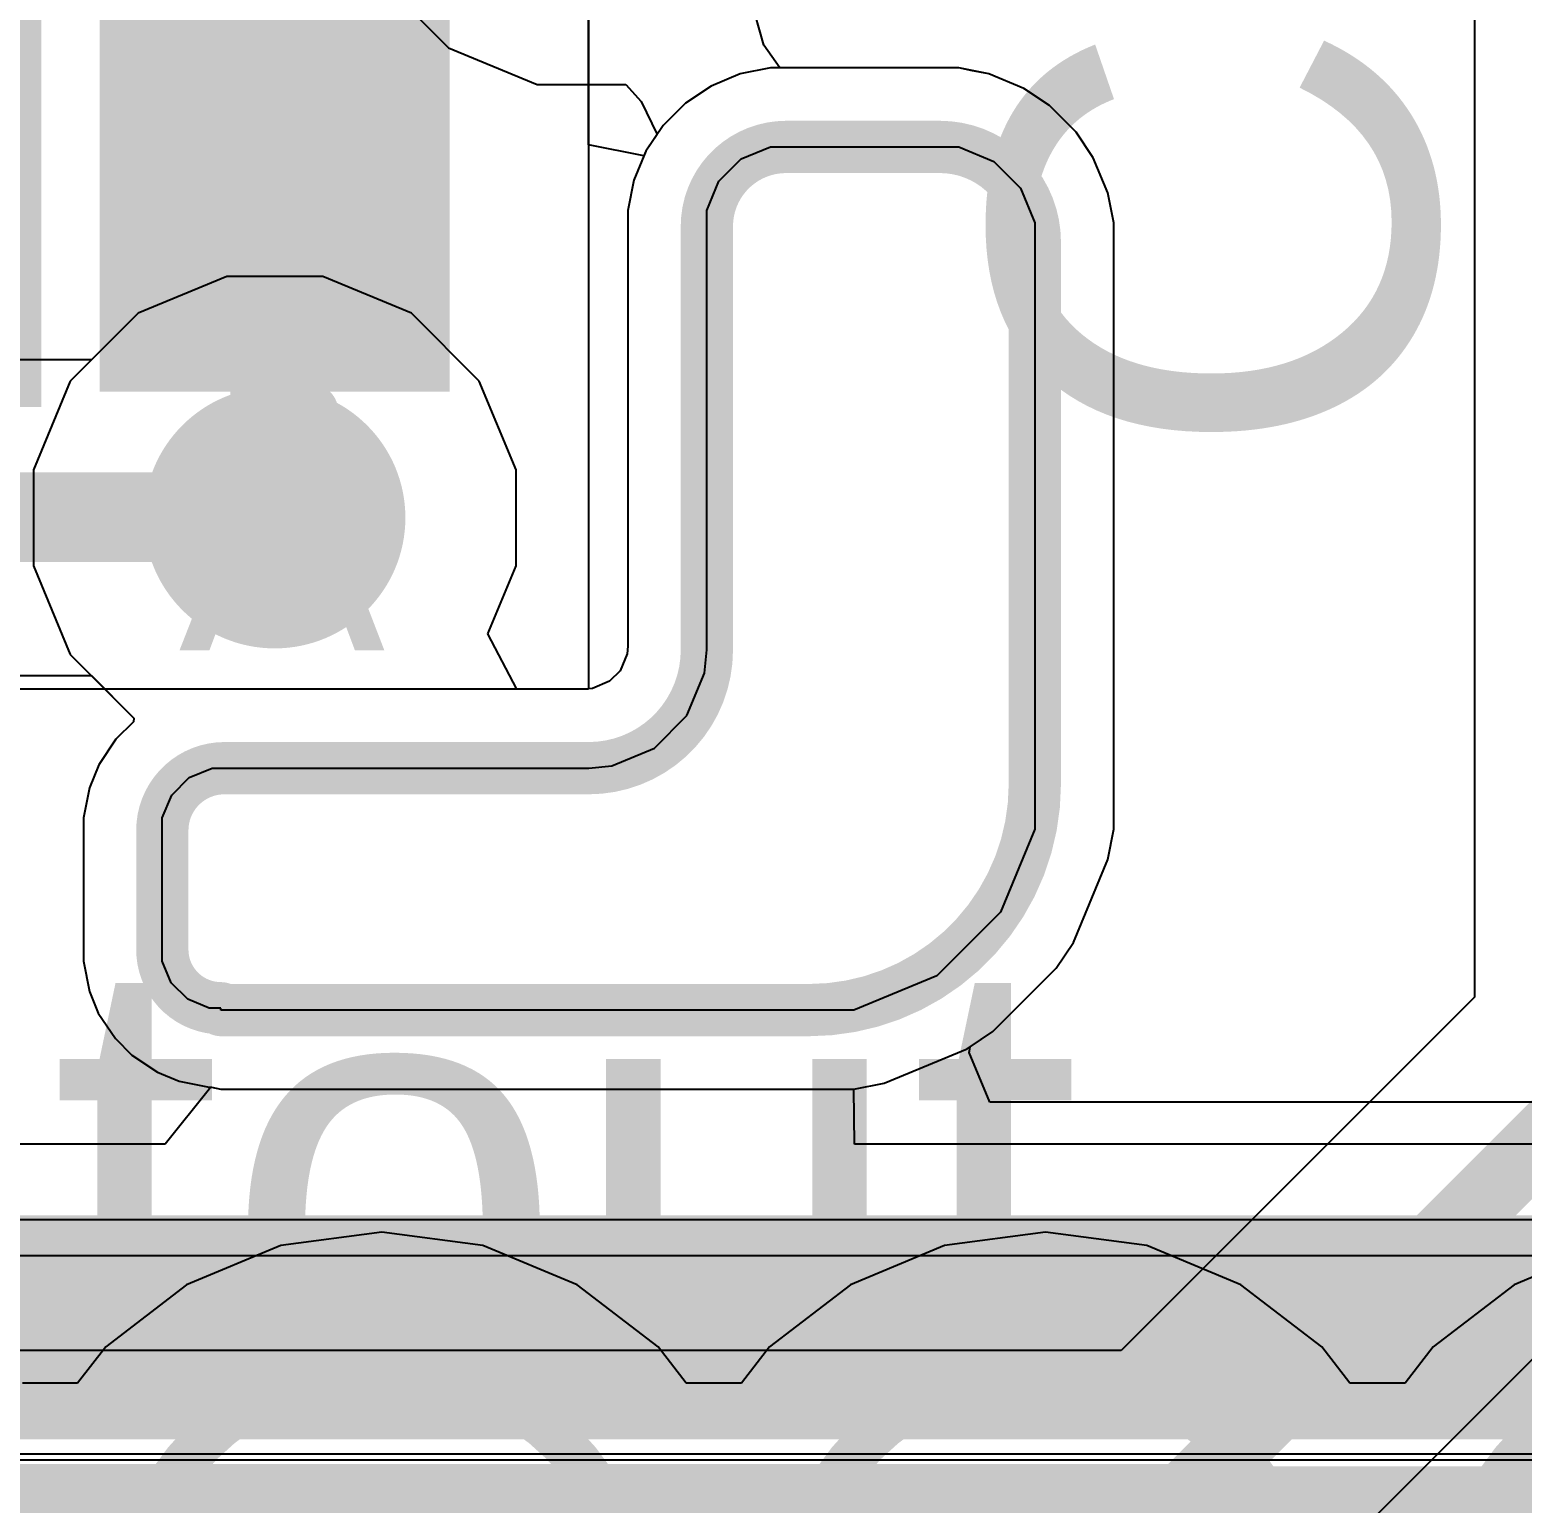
# Model space of a CAD drawing. Header units: inches. Extents: x 0 to 5271, y 0 to 5417.
# Drawn here: x 123.799 to 127.226, y 72.258 to 75.641 of the extents above; entities that cross this region are included whole.
import ezdxf

# ---------------------------------------------------------------- set-up
doc = ezdxf.new("R2010")
doc.units = ezdxf.units.IN
for name, color, linetype in [('Board_Outline', 216, 'Continuous'), ('Bottom Layer', 5, 'Continuous'), ('Drill Drawing', 1, 'Continuous'), ('L2_GND1', 16, 'Continuous'), ('L3_SIG1', 76, 'Continuous'), ('L4_PWR', 90, 'Continuous'), ('L5_GND2', 156, 'Continuous'), ('L6_SIG2', 130, 'Continuous'), ('L7_GND3', 216, 'Continuous'), ('Multi-Layer', 9, 'Continuous'), ('Top Layer', 1, 'Continuous'), ('Top Overlay', 2, 'Continuous'), ('Top Paste', 8, 'Continuous'), ('Top Solder', 216, 'Continuous'), ('Via Holes', 16, 'Continuous')]:
    doc.layers.add(name, color=color, linetype=linetype)
doc.styles.add('Arial', font='', dxfattribs={"height": 0.2})
doc.styles.get('Arial').set_extended_font_data('Arial')

# ---------------------------------------------------------------- blocks, each defined once
blk = doc.blocks.new('DFN_6_EP_2_2__419')
at = {"layer": 'Top Layer'}
for points in [[(-0.28, 0.685), (0.28, 0.685), (0.28, -0.685), (-0.28, -0.685)], [(-1.2175, 0.65), (-0.6175, 0.65), (-0.6175, 0.35), (-1.2175, 0.35)], [(0.6175, 0.65), (1.2175, 0.65), (1.2175, 0.35), (0.6175, 0.35)], [(-1.2175, 0.15), (-0.6175, 0.15), (-0.6175, -0.15), (-1.2175, -0.15)], [(0.6175, 0.15), (1.2175, 0.15), (1.2175, -0.15), (0.6175, -0.15)], [(-1.2175, -0.35), (-0.6175, -0.35), (-0.6175, -0.65), (-1.2175, -0.65)], [(0.6175, -0.35), (1.2175, -0.35), (1.2175, -0.65), (0.6175, -0.65)]]:
    blk.add_hatch(color=1, dxfattribs=at).paths.add_polyline_path(points)
at = {"layer": 'Top Paste'}
for points in [[(-0.28, 0.685), (0.28, 0.685), (0.28, -0.685), (-0.28, -0.685)], [(-1.2175, 0.65), (-0.6175, 0.65), (-0.6175, 0.35), (-1.2175, 0.35)], [(0.6175, 0.65), (1.2175, 0.65), (1.2175, 0.35), (0.6175, 0.35)], [(-1.2175, 0.15), (-0.6175, 0.15), (-0.6175, -0.15), (-1.2175, -0.15)], [(0.6175, 0.15), (1.2175, 0.15), (1.2175, -0.15), (0.6175, -0.15)], [(-1.2175, -0.35), (-0.6175, -0.35), (-0.6175, -0.65), (-1.2175, -0.65)], [(0.6175, -0.35), (1.2175, -0.35), (1.2175, -0.65), (0.6175, -0.65)]]:
    blk.add_hatch(color=8, dxfattribs=at).paths.add_polyline_path(points)
at = {"layer": 'Top Solder'}
for points in [[(-0.3816, 0.7866), (0.3816, 0.7866), (0.3816, -0.7866), (-0.3816, -0.7866)], [(-1.3191, 0.7516), (-0.5159, 0.7516), (-0.5159, 0.2484), (-1.3191, 0.2484)], [(0.5159, 0.7516), (1.3191, 0.7516), (1.3191, 0.2484), (0.5159, 0.2484)], [(-1.3191, 0.2516), (-0.5159, 0.2516), (-0.5159, -0.2516), (-1.3191, -0.2516)], [(0.5159, 0.2516), (1.3191, 0.2516), (1.3191, -0.2516), (0.5159, -0.2516)], [(-1.3191, -0.2484), (-0.5159, -0.2484), (-0.5159, -0.7516), (-1.3191, -0.7516)], [(0.5159, -0.2484), (1.3191, -0.2484), (1.3191, -0.7516), (0.5159, -0.7516)]]:
    blk.add_hatch(color=216, dxfattribs=at).paths.add_polyline_path(points)
at = {"layer": 'Top Overlay'}
for points in [[(-1, 1, 0.127, 0.127, 0), (1, 1, 0.127, 0.127, 0)], [(-1, 0.7968, 0.127, 0.127, 0), (-1, 1, 0.127, 0.127, 0)], [(1, 0.7968, 0.127, 0.127, 0), (1, 1, 0.127, 0.127, 0)], [(-1.503, 0.635, 0.127, 0.127, 0), (-1.376, 0.508, 0.127, 0.127, 0)], [(-1.503, 0.381, 0.127, 0.127, 0), (-1.503, 0.635, 0.127, 0.127, 0)], [(-1.503, 0.381, 0.127, 0.127, 0), (-1.376, 0.508, 0.127, 0.127, 0)], [(-1, -1, 0.127, 0.127, 0), (-1, -0.7968, 0.127, 0.127, 0)], [(1, -1, 0.127, 0.127, 0), (1, -0.7968, 0.127, 0.127, 0)], [(-1, -1, 0.127, 0.127, 0), (1, -1, 0.127, 0.127, 0)]]:
    blk.add_lwpolyline(points, format="xyseb", dxfattribs=at)
for points in [[(-1.0318, 1, 0.0635, 0.0635, 1), (-0.9683, 1, 0.0635, 0.0635, 1)], [(-1.0318, 1, 0.0635, 0.0635, 1), (-0.9683, 1, 0.0635, 0.0635, 1)], [(0.9682, 1, 0.0635, 0.0635, 1), (1.0317, 1, 0.0635, 0.0635, 1)], [(0.9682, 1, 0.0635, 0.0635, 1), (1.0317, 1, 0.0635, 0.0635, 1)], [(-1.0318, 0.7968, 0.0635, 0.0635, 1), (-0.9683, 0.7968, 0.0635, 0.0635, 1)], [(0.9682, 0.7968, 0.0635, 0.0635, 1), (1.0317, 0.7968, 0.0635, 0.0635, 1)], [(-1.5347, 0.635, 0.0635, 0.0635, 1), (-1.4712, 0.635, 0.0635, 0.0635, 1)], [(-1.5347, 0.635, 0.0635, 0.0635, 1), (-1.4712, 0.635, 0.0635, 0.0635, 1)], [(-1.4077, 0.508, 0.0635, 0.0635, 1), (-1.3442, 0.508, 0.0635, 0.0635, 1)], [(-1.4077, 0.508, 0.0635, 0.0635, 1), (-1.3442, 0.508, 0.0635, 0.0635, 1)], [(-1.5347, 0.381, 0.0635, 0.0635, 1), (-1.4712, 0.381, 0.0635, 0.0635, 1)], [(-1.5347, 0.381, 0.0635, 0.0635, 1), (-1.4712, 0.381, 0.0635, 0.0635, 1)], [(-1.0318, -0.7968, 0.0635, 0.0635, 1), (-0.9683, -0.7968, 0.0635, 0.0635, 1)], [(0.9682, -0.7968, 0.0635, 0.0635, 1), (1.0317, -0.7968, 0.0635, 0.0635, 1)], [(-1.0318, -1, 0.0635, 0.0635, 1), (-0.9683, -1, 0.0635, 0.0635, 1)], [(-1.0318, -1, 0.0635, 0.0635, 1), (-0.9683, -1, 0.0635, 0.0635, 1)], [(0.9682, -1, 0.0635, 0.0635, 1), (1.0317, -1, 0.0635, 0.0635, 1)], [(0.9682, -1, 0.0635, 0.0635, 1), (1.0317, -1, 0.0635, 0.0635, 1)]]:
    blk.add_lwpolyline(points, format="xyseb", close=True, dxfattribs=at)

msp = doc.modelspace()

# ---------------------------------------------------------------- hatches: boundary and pattern name
at = {"layer": 'Bottom Layer'}
h = msp.add_hatch(color=5, dxfattribs=at)
edge = h.paths.add_edge_path()
edge.add_arc((124.3616, 74.521), 0.3, 0, 360)
at = {"layer": 'L2_GND1'}
h = msp.add_hatch(color=16, dxfattribs=at)
edge = h.paths.add_edge_path()
edge.add_arc((124.3616, 74.521), 0.3, 0, 360)
at = {"layer": 'L3_SIG1'}
h = msp.add_hatch(color=76, dxfattribs=at)
edge = h.paths.add_edge_path()
edge.add_arc((124.3616, 74.521), 0.3, 0, 360)
at = {"layer": 'L4_PWR'}
h = msp.add_hatch(color=90, dxfattribs=at)
edge = h.paths.add_edge_path()
edge.add_arc((124.3616, 74.521), 0.3, 0, 360)
at = {"layer": 'L5_GND2'}
h = msp.add_hatch(color=156, dxfattribs=at)
edge = h.paths.add_edge_path()
edge.add_arc((124.3616, 74.521), 0.3, 0, 360)
at = {"layer": 'L6_SIG2'}
h = msp.add_hatch(color=130, dxfattribs=at)
edge = h.paths.add_edge_path()
edge.add_arc((124.3616, 74.521), 0.3, 0, 360)
at = {"layer": 'L7_GND3'}
h = msp.add_hatch(color=216, dxfattribs=at)
edge = h.paths.add_edge_path()
edge.add_arc((124.3616, 74.521), 0.3, 0, 360)
at = {"layer": 'Top Layer'}
h = msp.add_hatch(color=1, dxfattribs=at)
edge = h.paths.add_edge_path()
edge.add_arc((124.3616, 74.521), 0.3, 0, 360)
at = {"layer": 'Via Holes'}
h = msp.add_hatch(color=7, dxfattribs=at)
edge = h.paths.add_edge_path()
edge.add_arc((124.3616, 74.521), 0.15, 0, 360)

# ---------------------------------------------------------------- linework, layer by layer
at = {"layer": 'Board_Outline'}
for p, q in [((125.4327, 75.3447), (125.4996, 75.3724)), ((125.4996, 75.3724), (125.5358, 75.3724)), ((125.5358, 75.3724), (125.5358, 75.3724)), ((125.5358, 75.3724), (125.8888, 75.3724)), ((125.8888, 75.3724), (125.9322, 75.3724)), ((125.9322, 75.3724), (126.0123, 75.3392)), ((125.3815, 75.2935), (125.4327, 75.3447)), ((126.0123, 75.3392), (126.0736, 75.2779)), ((125.3538, 75.2266), (125.3815, 75.2935)), ((126.0736, 75.2779), (126.1068, 75.1978)), ((125.3538, 75.1904), (125.3538, 75.2266)), ((125.3538, 74.2174), (125.3538, 75.1904)), ((126.1068, 75.1978), (126.1068, 75.1544)), ((126.1068, 75.1544), (126.1068, 75.1544)), ((126.1068, 75.1544), (126.1069, 73.9091)), ((125.3486, 74.1644), (125.3538, 74.2174)), ((125.3538, 74.2174), (125.3538, 74.2174)), ((125.3081, 74.0666), (125.3486, 74.1644)), ((125.2332, 73.9918), (125.3081, 74.0666)), ((125.1354, 73.9512), (125.2332, 73.9918)), ((124.1654, 73.9243), (124.2178, 73.946)), ((124.2178, 73.946), (124.2462, 73.946)), ((124.2462, 73.946), (124.2462, 73.946)), ((124.2462, 73.946), (125.0825, 73.946)), ((125.0825, 73.946), (125.1354, 73.9512)), ((124.1252, 73.8842), (124.1654, 73.9243)), ((126.1069, 73.9091), (126.1069, 73.8059)), ((124.1035, 73.8317), (124.1252, 73.8842)), ((124.1035, 73.8033), (124.1035, 73.8317)), ((126.1069, 73.8059), (126.0279, 73.6153)), ((124.1035, 73.5295), (124.1035, 73.8033)), ((126.0279, 73.6153), (125.882, 73.4694)), ((124.1035, 73.5295), (124.1035, 73.5295)), ((124.1035, 73.5027), (124.1035, 73.5295)), ((124.124, 73.4532), (124.1035, 73.5027)), ((125.882, 73.4694), (125.6914, 73.3905)), ((124.1619, 73.4153), (124.124, 73.4532)), ((124.2114, 73.3948), (124.1619, 73.4153)), ((124.2382, 73.3948), (124.2114, 73.3948)), ((124.2382, 73.3905), (124.2382, 73.3948)), ((125.5882, 73.3905), (124.2382, 73.3905)), ((125.6914, 73.3905), (125.5882, 73.3905)), ((125.5882, 73.3905), (125.5882, 73.3905))]:
    msp.add_line(p, q, dxfattribs=at)
for points in [[(125.3538, 75.1904, 0.12, 0.12, -0.414214), (125.5358, 75.3724, 0.12, 0.12, 0)], [(125.5358, 75.3724, 0.12, 0.12, 0), (125.8888, 75.3724, 0.12, 0.12, 0)], [(125.8888, 75.3724, 0.12, 0.12, -0.414214), (126.1068, 75.1544, 0.12, 0.12, 0)], [(125.3538, 74.2173, 0.12, 0.12, 0), (125.3538, 75.1904, 0.12, 0.12, 0)], [(126.1069, 73.9091, 0.12, 0.12, 0), (126.1069, 75.1544, 0.12, 0.12, 0)], [(125.3538, 74.2174, 0.12, 0.12, -0.414214), (125.0825, 73.946, 0.12, 0.12, 0)], [(124.1035, 73.8033, 0.12, 0.12, -0.414214), (124.2462, 73.946, 0.12, 0.12, 0)], [(124.2462, 73.946, 0.12, 0.12, 0), (125.0825, 73.946, 0.12, 0.12, 0)], [(126.1068, 73.9091, 0.12, 0.12, -0.414214), (125.5882, 73.3905, 0.12, 0.12, 0)], [(124.1035, 73.5295, 0.12, 0.12, 0), (124.1035, 73.8033, 0.12, 0.12, 0)], [(124.2382, 73.3948, 0.12, 0.12, -0.414214), (124.1035, 73.5295, 0.12, 0.12, 0)], [(124.2383, 73.3905, 0.12, 0.12, 0), (125.5883, 73.3905, 0.12, 0.12, 0)]]:
    msp.add_lwpolyline(points, format="xyseb", dxfattribs=at)
for points in [[(125.5058, 75.3724, 0.06, 0.06, 1), (125.5658, 75.3724, 0.06, 0.06, 1)], [(125.5058, 75.3724, 0.06, 0.06, 1), (125.5658, 75.3724, 0.06, 0.06, 1)], [(125.8588, 75.3724, 0.06, 0.06, 1), (125.9188, 75.3724, 0.06, 0.06, 1)], [(125.8588, 75.3724, 0.06, 0.06, 1), (125.9188, 75.3724, 0.06, 0.06, 1)], [(125.3238, 75.1904, 0.06, 0.06, 1), (125.3838, 75.1904, 0.06, 0.06, 1)], [(125.3238, 75.1904, 0.06, 0.06, 1), (125.3838, 75.1904, 0.06, 0.06, 1)], [(126.0768, 75.1544, 0.06, 0.06, 1), (126.1368, 75.1544, 0.06, 0.06, 1)], [(126.0769, 75.1544, 0.06, 0.06, 1), (126.1369, 75.1544, 0.06, 0.06, 1)], [(125.3238, 74.2174, 0.06, 0.06, 1), (125.3838, 74.2174, 0.06, 0.06, 1)], [(125.3238, 74.2173, 0.06, 0.06, 1), (125.3838, 74.2173, 0.06, 0.06, 1)], [(124.2162, 73.946, 0.06, 0.06, 1), (124.2762, 73.946, 0.06, 0.06, 1)], [(124.2162, 73.946, 0.06, 0.06, 1), (124.2762, 73.946, 0.06, 0.06, 1)], [(125.0525, 73.946, 0.06, 0.06, 1), (125.1125, 73.946, 0.06, 0.06, 1)], [(125.0525, 73.946, 0.06, 0.06, 1), (125.1125, 73.946, 0.06, 0.06, 1)], [(126.0768, 73.9091, 0.06, 0.06, 1), (126.1368, 73.9091, 0.06, 0.06, 1)], [(126.0769, 73.9091, 0.06, 0.06, 1), (126.1369, 73.9091, 0.06, 0.06, 1)], [(124.0735, 73.8033, 0.06, 0.06, 1), (124.1335, 73.8033, 0.06, 0.06, 1)], [(124.0735, 73.8033, 0.06, 0.06, 1), (124.1335, 73.8033, 0.06, 0.06, 1)], [(124.0735, 73.5295, 0.06, 0.06, 1), (124.1335, 73.5295, 0.06, 0.06, 1)], [(124.0735, 73.5295, 0.06, 0.06, 1), (124.1335, 73.5295, 0.06, 0.06, 1)], [(124.2082, 73.3948, 0.06, 0.06, 1), (124.2682, 73.3948, 0.06, 0.06, 1)], [(124.2083, 73.3905, 0.06, 0.06, 1), (124.2683, 73.3905, 0.06, 0.06, 1)], [(125.5582, 73.3905, 0.06, 0.06, 1), (125.6182, 73.3905, 0.06, 0.06, 1)], [(125.5583, 73.3905, 0.06, 0.06, 1), (125.6183, 73.3905, 0.06, 0.06, 1)]]:
    msp.add_lwpolyline(points, format="xyseb", close=True, dxfattribs=at)
at = {"layer": 'Bottom Layer'}
for p, q in [((127.1163, 79.5926), (127.1163, 73.4202)), ((125.4996, 75.5537), (125.4302, 75.5399)), ((125.5358, 75.5537), (125.4996, 75.5537)), ((125.9322, 75.5537), (125.5358, 75.5537)), ((125.5358, 75.5537), (125.5358, 75.5537)), ((126.0015, 75.5399), (125.9322, 75.5537)), ((125.4302, 75.5399), (125.3633, 75.5122)), ((126.0817, 75.5067), (126.0015, 75.5399)), ((125.3633, 75.5122), (125.3045, 75.4729)), ((126.1405, 75.4674), (126.0817, 75.5067)), ((125.3045, 75.4729), (125.2533, 75.4217)), ((126.2018, 75.4061), (126.1405, 75.4674)), ((125.2533, 75.4217), (125.214, 75.3629)), ((126.2411, 75.3473), (126.2018, 75.4061)), ((125.214, 75.3629), (125.1863, 75.296)), ((126.2743, 75.2671), (126.2411, 75.3473)), ((125.1863, 75.296), (125.1725, 75.2266)), ((126.2881, 75.1978), (126.2743, 75.2671)), ((125.1725, 75.2266), (125.1725, 75.1904)), ((125.1725, 75.1904), (125.1725, 74.2263)), ((126.2881, 75.1544), (126.2881, 75.1978)), ((126.2881, 73.9091), (126.2881, 75.1544)), ((126.2881, 75.1544), (126.2881, 75.1544)), ((124.2514, 75.075), (124.0478, 74.9907)), ((124.4718, 75.075), (124.2514, 75.075)), ((124.6754, 74.9907), (124.4718, 75.075)), ((124.0478, 74.9907), (123.9407, 74.8836)), ((124.8313, 74.8348), (124.6754, 74.9907)), ((123.9407, 74.8836), (123.5321, 74.8836)), ((124.9156, 74.6312), (124.8313, 74.8348)), ((124.9156, 74.4108), (124.9156, 74.6312)), ((124.8508, 74.2543), (124.9156, 74.4108)), ((124.9173, 74.1273), (124.8508, 74.2543)), ((125.1725, 74.2263), (125.1708, 74.2089)), ((125.1708, 74.2089), (125.1544, 74.1693)), ((123.3819, 74.1585), (123.9407, 74.1585)), ((123.9407, 74.1585), (124.038, 74.0611)), ((125.1544, 74.1693), (125.1305, 74.1454)), ((125.0736, 74.1273), (124.9173, 74.1273)), ((125.0909, 74.129), (125.0736, 74.1273)), ((125.1305, 74.1454), (125.0909, 74.129)), ((124.0372, 74.0525), (123.997, 74.0123)), ((124.038, 74.0611), (124.0372, 74.0525)), ((123.997, 74.0123), (123.9578, 73.9535)), ((123.9578, 73.9535), (123.936, 73.9011)), ((126.2881, 73.8059), (126.2881, 73.9091)), ((123.936, 73.9011), (123.9222, 73.8317)), ((123.9222, 73.8317), (123.9222, 73.8033)), ((126.2743, 73.7366), (126.2881, 73.8059)), ((123.9222, 73.8033), (123.9222, 73.5295)), ((126.1954, 73.5459), (126.2743, 73.7366)), ((126.1561, 73.4871), (126.1954, 73.5459)), ((123.9222, 73.5295), (123.9222, 73.5295)), ((123.9222, 73.5295), (123.9222, 73.5295)), ((123.9222, 73.5295), (123.9222, 73.5027)), ((123.9222, 73.5027), (123.936, 73.4333)), ((126.0102, 73.3412), (126.1561, 73.4871)), ((123.936, 73.4333), (123.9565, 73.3838)), ((127.1163, 73.4202), (126.3047, 72.6087)), ((123.9565, 73.3838), (123.9958, 73.325)), ((123.9958, 73.325), (124.0337, 73.2871)), ((125.9514, 73.3019), (126.0102, 73.3412)), ((125.7608, 73.223), (125.9514, 73.3019)), ((124.0337, 73.2871), (124.0925, 73.2478)), ((124.0925, 73.2478), (124.1421, 73.2273)), ((124.1421, 73.2273), (124.2114, 73.2135)), ((125.6914, 73.2092), (125.7608, 73.223)), ((124.2114, 73.2135), (124.2167, 73.2135)), ((124.2167, 73.2135), (124.2382, 73.2092)), ((124.2382, 73.2092), (125.5882, 73.2092)), ((125.5882, 73.2092), (125.6914, 73.2092)), ((126.687, 72.0267), (127.6983, 73.0379)), ((126.3047, 72.6087), (116.9801, 72.6087))]:
    msp.add_line(p, q, dxfattribs=at)
for points in [[(123.3819, 74.521, 0.2032, 0.2032, 0), (124.3616, 74.521, 0.2032, 0.2032, 0)], [(126.446, 72.2678, 0.1608, 0.1608, 0), (127.4572, 73.279, 0.1608, 0.1608, 0)], [(117.2177, 72.2678, 0.1608, 0.1608, 0), (126.446, 72.2678, 0.1608, 0.1608, 0)]]:
    msp.add_lwpolyline(points, format="xyseb", dxfattribs=at)
for points in [[(124.3108, 74.521, 0.1016, 0.1016, 1), (124.4124, 74.521, 0.1016, 0.1016, 1)], [(126.4058, 72.2678, 0.0804, 0.0804, 1), (126.4861, 72.2678, 0.0804, 0.0804, 1)], [(126.4058, 72.2678, 0.0804, 0.0804, 1), (126.4861, 72.2678, 0.0804, 0.0804, 1)]]:
    msp.add_lwpolyline(points, format="xyseb", close=True, dxfattribs=at)
at = {"layer": 'L2_GND1'}
for p, q in [((125.4996, 75.5537), (125.4302, 75.5399)), ((125.5358, 75.5537), (125.4996, 75.5537)), ((125.9322, 75.5537), (125.5358, 75.5537)), ((125.5358, 75.5537), (125.5358, 75.5537)), ((125.9597, 75.5482), (125.9322, 75.5537)), ((125.4302, 75.5399), (125.3633, 75.5122)), ((126.0015, 75.5399), (125.9597, 75.5482)), ((126.0817, 75.5067), (126.0015, 75.5399)), ((125.3633, 75.5122), (125.3045, 75.4729)), ((126.1405, 75.4674), (126.0817, 75.5067)), ((125.3045, 75.4729), (125.2533, 75.4217)), ((126.2018, 75.4061), (126.1405, 75.4674)), ((125.2533, 75.4217), (125.214, 75.3629)), ((126.2411, 75.3473), (126.2018, 75.4061)), ((125.214, 75.3629), (125.1863, 75.296)), ((126.2743, 75.2671), (126.2411, 75.3473)), ((125.1863, 75.296), (125.1725, 75.2266)), ((126.2881, 75.1978), (126.2743, 75.2671)), ((125.1725, 75.2266), (125.1725, 75.1904)), ((125.1725, 75.1904), (125.1725, 74.2263)), ((126.2881, 75.1544), (126.2881, 75.1978)), ((126.2881, 73.9091), (126.2881, 75.1544)), ((126.2881, 75.1544), (126.2881, 75.1544)), ((124.2514, 75.075), (124.0478, 74.9907)), ((124.4718, 75.075), (124.2514, 75.075)), ((124.6754, 74.9907), (124.4718, 75.075)), ((124.0478, 74.9907), (123.8919, 74.8348)), ((124.8313, 74.8348), (124.6754, 74.9907)), ((123.8919, 74.8348), (123.8076, 74.6312)), ((124.9156, 74.6312), (124.8313, 74.8348)), ((123.8076, 74.6312), (123.8076, 74.4108)), ((124.9156, 74.4108), (124.9156, 74.6312)), ((123.8076, 74.4108), (123.8919, 74.2072)), ((124.8508, 74.2543), (124.9156, 74.4108)), ((124.9173, 74.1273), (124.8508, 74.2543)), ((125.1725, 74.2263), (125.1708, 74.2089)), ((123.8919, 74.2072), (124.038, 74.0611)), ((125.1708, 74.2089), (125.1544, 74.1693)), ((125.1544, 74.1693), (125.1305, 74.1454)), ((125.0736, 74.1273), (124.9173, 74.1273)), ((125.0909, 74.129), (125.0736, 74.1273)), ((125.1305, 74.1454), (125.0909, 74.129)), ((124.0372, 74.0525), (123.997, 74.0123)), ((124.038, 74.0611), (124.0372, 74.0525)), ((123.997, 74.0123), (123.9578, 73.9535)), ((123.9578, 73.9535), (123.936, 73.9011)), ((126.2881, 73.8059), (126.2881, 73.9091)), ((123.936, 73.9011), (123.9222, 73.8317)), ((123.9222, 73.8317), (123.9222, 73.8033)), ((126.2743, 73.7366), (126.2881, 73.8059)), ((123.9222, 73.8033), (123.9222, 73.5295)), ((126.1954, 73.5459), (126.2743, 73.7366)), ((126.1561, 73.4871), (126.1954, 73.5459)), ((123.9222, 73.5295), (123.9222, 73.5295)), ((123.9222, 73.5295), (123.9222, 73.5295)), ((123.9222, 73.5295), (123.9222, 73.5027)), ((123.9222, 73.5027), (123.936, 73.4333)), ((126.0102, 73.3412), (126.1561, 73.4871)), ((123.936, 73.4333), (123.9565, 73.3838)), ((123.9565, 73.3838), (123.9958, 73.325)), ((123.9958, 73.325), (124.0337, 73.2871)), ((125.9514, 73.3019), (126.0102, 73.3412)), ((125.7608, 73.223), (125.9514, 73.3019)), ((124.0337, 73.2871), (124.0925, 73.2478)), ((124.0925, 73.2478), (124.1421, 73.2273)), ((124.1421, 73.2273), (124.2114, 73.2135)), ((125.6914, 73.2092), (125.7608, 73.223)), ((124.2114, 73.2135), (124.2167, 73.2135)), ((124.2167, 73.2135), (124.2382, 73.2092)), ((124.2382, 73.2092), (125.5882, 73.2092)), ((125.5882, 73.2092), (125.6914, 73.2092)), ((128.2065, 72.3706), (115.1089, 72.3706))]:
    msp.add_line(p, q, dxfattribs=at)
at = {"layer": 'L3_SIG1'}
for p, q in [((125.4996, 75.5537), (125.4302, 75.5399)), ((125.5358, 75.5537), (125.4996, 75.5537)), ((125.9322, 75.5537), (125.5358, 75.5537)), ((125.5358, 75.5537), (125.5358, 75.5537)), ((125.9597, 75.5482), (125.9322, 75.5537)), ((125.4302, 75.5399), (125.3633, 75.5122)), ((126.0015, 75.5399), (125.9597, 75.5482)), ((126.0817, 75.5067), (126.0015, 75.5399)), ((125.3633, 75.5122), (125.3045, 75.4729)), ((126.1405, 75.4674), (126.0817, 75.5067)), ((125.3045, 75.4729), (125.2533, 75.4217)), ((126.2018, 75.4061), (126.1405, 75.4674)), ((125.2533, 75.4217), (125.214, 75.3629)), ((126.2411, 75.3473), (126.2018, 75.4061)), ((125.214, 75.3629), (125.1863, 75.296)), ((126.2743, 75.2671), (126.2411, 75.3473)), ((125.1863, 75.296), (125.1725, 75.2266)), ((126.2881, 75.1978), (126.2743, 75.2671)), ((125.1725, 75.2266), (125.1725, 75.1904)), ((125.1725, 75.1904), (125.1725, 74.2263)), ((126.2881, 75.1544), (126.2881, 75.1978)), ((126.2881, 73.9091), (126.2881, 75.1544)), ((126.2881, 75.1544), (126.2881, 75.1544)), ((124.2514, 75.075), (124.0478, 74.9907)), ((124.4718, 75.075), (124.2514, 75.075)), ((124.6754, 74.9907), (124.4718, 75.075)), ((124.0478, 74.9907), (123.8919, 74.8348)), ((124.8313, 74.8348), (124.6754, 74.9907)), ((123.8919, 74.8348), (123.8076, 74.6312)), ((124.9156, 74.6312), (124.8313, 74.8348)), ((123.8076, 74.6312), (123.8076, 74.4108)), ((124.9156, 74.4108), (124.9156, 74.6312)), ((123.8076, 74.4108), (123.8919, 74.2072)), ((124.8508, 74.2543), (124.9156, 74.4108)), ((124.9173, 74.1273), (124.8508, 74.2543)), ((125.1725, 74.2263), (125.1708, 74.2089)), ((123.8919, 74.2072), (124.038, 74.0611)), ((125.1708, 74.2089), (125.1544, 74.1693)), ((125.1544, 74.1693), (125.1305, 74.1454)), ((125.0736, 74.1273), (124.9173, 74.1273)), ((125.0909, 74.129), (125.0736, 74.1273)), ((125.1305, 74.1454), (125.0909, 74.129)), ((124.0372, 74.0525), (123.997, 74.0123)), ((124.038, 74.0611), (124.0372, 74.0525)), ((123.997, 74.0123), (123.9578, 73.9535)), ((123.9578, 73.9535), (123.936, 73.9011)), ((126.2881, 73.8059), (126.2881, 73.9091)), ((123.936, 73.9011), (123.9222, 73.8317)), ((123.9222, 73.8317), (123.9222, 73.8033)), ((126.2743, 73.7366), (126.2881, 73.8059)), ((123.9222, 73.8033), (123.9222, 73.5295)), ((126.1954, 73.5459), (126.2743, 73.7366)), ((126.1561, 73.4871), (126.1954, 73.5459)), ((123.9222, 73.5295), (123.9222, 73.5295)), ((123.9222, 73.5295), (123.9222, 73.5295)), ((123.9222, 73.5295), (123.9222, 73.5027)), ((123.9222, 73.5027), (123.936, 73.4333)), ((126.0102, 73.3412), (126.1561, 73.4871)), ((123.936, 73.4333), (123.9565, 73.3838)), ((123.9565, 73.3838), (123.9958, 73.325)), ((123.9958, 73.325), (124.0337, 73.2871)), ((125.9514, 73.3019), (126.0102, 73.3412)), ((125.7608, 73.223), (125.9514, 73.3019)), ((124.0337, 73.2871), (124.0925, 73.2478)), ((124.0925, 73.2478), (124.1421, 73.2273)), ((124.1421, 73.2273), (124.2114, 73.2135)), ((125.6914, 73.2092), (125.7608, 73.223)), ((124.2114, 73.2135), (124.2167, 73.2135)), ((124.2167, 73.2135), (124.2382, 73.2092)), ((124.2382, 73.2092), (125.5882, 73.2092)), ((125.5882, 73.2092), (125.6914, 73.2092)), ((135.7394, 72.9087), (112.1817, 72.9087))]:
    msp.add_line(p, q, dxfattribs=at)
msp.add_lwpolyline([(112.6318, 72.5678, 0.1608, 0.1608, 0), (136.182, 72.5678, 0.1608, 0.1608, 0)], format="xyseb", dxfattribs=at)
at = {"layer": 'L4_PWR'}
for p, q in [((124.6048, 75.7559), (124.7607, 75.6)), ((125.4845, 75.6062), (125.4644, 75.6762)), ((124.7607, 75.6), (124.9643, 75.5157)), ((125.5215, 75.5537), (125.4845, 75.6062)), ((125.5358, 75.5537), (125.5215, 75.5537)), ((125.9322, 75.5537), (125.5358, 75.5537)), ((125.5358, 75.5537), (125.5358, 75.5537)), ((126.0015, 75.5399), (125.9322, 75.5537)), ((126.0817, 75.5067), (126.0015, 75.5399)), ((124.9643, 75.5157), (125.1677, 75.5157)), ((125.1677, 75.5157), (125.2033, 75.4766)), ((126.1405, 75.4674), (126.0817, 75.5067)), ((125.2033, 75.4766), (125.2394, 75.4009)), ((126.2018, 75.4061), (126.1405, 75.4674)), ((125.2394, 75.4009), (125.214, 75.3629)), ((126.2411, 75.3473), (126.2018, 75.4061)), ((125.214, 75.3629), (125.1863, 75.296)), ((126.2743, 75.2671), (126.2411, 75.3473)), ((125.1863, 75.296), (125.1725, 75.2266)), ((126.2881, 75.1978), (126.2743, 75.2671)), ((125.1725, 75.2266), (125.1725, 75.1904)), ((125.1725, 75.1904), (125.1725, 74.2263)), ((126.2881, 75.1544), (126.2881, 75.1978)), ((126.2881, 73.9091), (126.2881, 75.1544)), ((126.2881, 75.1544), (126.2881, 75.1544)), ((124.2514, 75.075), (124.0478, 74.9907)), ((124.4718, 75.075), (124.2514, 75.075)), ((124.6754, 74.9907), (124.4718, 75.075)), ((124.0478, 74.9907), (123.8919, 74.8348)), ((124.8313, 74.8348), (124.6754, 74.9907)), ((123.8919, 74.8348), (123.8076, 74.6312)), ((124.9156, 74.6312), (124.8313, 74.8348)), ((123.8076, 74.6312), (123.8076, 74.4108)), ((124.9156, 74.4108), (124.9156, 74.6312)), ((123.8076, 74.4108), (123.8919, 74.2072)), ((124.8508, 74.2543), (124.9156, 74.4108)), ((124.9173, 74.1273), (124.8508, 74.2543)), ((125.1725, 74.2263), (125.1708, 74.2089)), ((123.8919, 74.2072), (124.038, 74.0611)), ((125.1708, 74.2089), (125.1544, 74.1693)), ((125.1544, 74.1693), (125.1305, 74.1454)), ((125.0736, 74.1273), (124.9173, 74.1273)), ((125.0909, 74.129), (125.0736, 74.1273)), ((125.1305, 74.1454), (125.0909, 74.129)), ((124.0372, 74.0525), (123.997, 74.0123)), ((124.038, 74.0611), (124.0372, 74.0525)), ((123.997, 74.0123), (123.9578, 73.9535)), ((123.9578, 73.9535), (123.936, 73.9011)), ((126.2881, 73.8059), (126.2881, 73.9091)), ((123.936, 73.9011), (123.9222, 73.8317)), ((123.9222, 73.8317), (123.9222, 73.8033)), ((126.2743, 73.7366), (126.2881, 73.8059)), ((123.9222, 73.8033), (123.9222, 73.5295)), ((126.1954, 73.5459), (126.2743, 73.7366)), ((126.1561, 73.4871), (126.1954, 73.5459)), ((123.9222, 73.5295), (123.9222, 73.5295)), ((123.9222, 73.5295), (123.9222, 73.5295)), ((123.9222, 73.5295), (123.9222, 73.5027)), ((123.9222, 73.5027), (123.936, 73.4333)), ((126.0102, 73.3412), (126.1561, 73.4871)), ((123.936, 73.4333), (123.9565, 73.3838)), ((123.9565, 73.3838), (123.9958, 73.325)), ((123.9958, 73.325), (124.0337, 73.2871)), ((125.9514, 73.3019), (126.0102, 73.3412)), ((125.7608, 73.223), (125.9514, 73.3019)), ((124.0337, 73.2871), (124.0925, 73.2478)), ((124.0925, 73.2478), (124.1421, 73.2273)), ((124.1421, 73.2273), (124.2114, 73.2135)), ((125.6914, 73.2092), (125.7608, 73.223)), ((124.2114, 73.2135), (124.2167, 73.2135)), ((124.2167, 73.2135), (124.2382, 73.2092)), ((124.2382, 73.2092), (125.5882, 73.2092)), ((125.5882, 73.2092), (125.6914, 73.2092))]:
    msp.add_line(p, q, dxfattribs=at)
at = {"layer": 'L5_GND2'}
for p, q in [((125.4996, 75.5537), (125.4302, 75.5399)), ((125.5358, 75.5537), (125.4996, 75.5537)), ((125.9322, 75.5537), (125.5358, 75.5537)), ((125.5358, 75.5537), (125.5358, 75.5537)), ((126.0015, 75.5399), (125.9322, 75.5537)), ((125.4302, 75.5399), (125.3633, 75.5122)), ((126.0817, 75.5067), (126.0015, 75.5399)), ((125.3633, 75.5122), (125.3045, 75.4729)), ((126.1405, 75.4674), (126.0817, 75.5067)), ((125.3045, 75.4729), (125.2533, 75.4217)), ((126.2018, 75.4061), (126.1405, 75.4674)), ((125.2533, 75.4217), (125.214, 75.3629)), ((126.2411, 75.3473), (126.2018, 75.4061)), ((125.214, 75.3629), (125.1863, 75.296)), ((126.2743, 75.2671), (126.2411, 75.3473)), ((125.1863, 75.296), (125.1725, 75.2266)), ((126.2881, 75.1978), (126.2743, 75.2671)), ((125.1725, 75.2266), (125.1725, 75.1904)), ((125.1725, 75.1904), (125.1725, 74.2263)), ((126.2881, 75.1544), (126.2881, 75.1978)), ((126.2881, 73.9091), (126.2881, 75.1544)), ((126.2881, 75.1544), (126.2881, 75.1544)), ((124.2514, 75.075), (124.0478, 74.9907)), ((124.4718, 75.075), (124.2514, 75.075)), ((124.6754, 74.9907), (124.4718, 75.075)), ((124.0478, 74.9907), (123.8919, 74.8348)), ((124.8313, 74.8348), (124.6754, 74.9907)), ((123.8919, 74.8348), (123.8076, 74.6312)), ((124.9156, 74.6312), (124.8313, 74.8348)), ((123.8076, 74.6312), (123.8076, 74.4108)), ((124.9156, 74.4108), (124.9156, 74.6312)), ((123.8076, 74.4108), (123.8919, 74.2072)), ((124.8508, 74.2543), (124.9156, 74.4108)), ((124.9173, 74.1273), (124.8508, 74.2543)), ((125.1725, 74.2263), (125.1708, 74.2089)), ((123.8919, 74.2072), (124.038, 74.0611)), ((125.1708, 74.2089), (125.1544, 74.1693)), ((125.1544, 74.1693), (125.1305, 74.1454)), ((125.0736, 74.1273), (124.9173, 74.1273)), ((125.0909, 74.129), (125.0736, 74.1273)), ((125.1305, 74.1454), (125.0909, 74.129)), ((124.0372, 74.0525), (123.997, 74.0123)), ((124.038, 74.0611), (124.0372, 74.0525)), ((123.997, 74.0123), (123.9578, 73.9535)), ((123.9578, 73.9535), (123.936, 73.9011)), ((126.2881, 73.8059), (126.2881, 73.9091)), ((123.936, 73.9011), (123.9222, 73.8317)), ((123.9222, 73.8317), (123.9222, 73.8033)), ((126.2743, 73.7366), (126.2881, 73.8059)), ((123.9222, 73.8033), (123.9222, 73.5295)), ((126.1954, 73.5459), (126.2743, 73.7366)), ((126.1561, 73.4871), (126.1954, 73.5459)), ((123.9222, 73.5295), (123.9222, 73.5295)), ((123.9222, 73.5295), (123.9222, 73.5295)), ((123.9222, 73.5295), (123.9222, 73.5027)), ((123.9222, 73.5027), (123.936, 73.4333)), ((126.0102, 73.3412), (126.1561, 73.4871)), ((123.936, 73.4333), (123.9565, 73.3838)), ((123.9565, 73.3838), (123.9958, 73.325)), ((123.9958, 73.325), (124.0337, 73.2871)), ((125.9514, 73.3019), (126.0102, 73.3412)), ((125.7608, 73.223), (125.9514, 73.3019)), ((124.0337, 73.2871), (124.0925, 73.2478)), ((124.0925, 73.2478), (124.1421, 73.2273)), ((124.1421, 73.2273), (124.2114, 73.2135)), ((125.6914, 73.2092), (125.7608, 73.223)), ((124.2122, 73.2098), (124.1097, 73.0828)), ((124.2114, 73.2135), (124.2122, 73.2098)), ((125.6928, 73.0828), (125.6914, 73.2092)), ((124.1097, 73.0828), (122.5998, 73.0828)), ((129.6101, 73.0828), (125.6928, 73.0828)), ((97.277, 72.3576), (129.7603, 72.3576))]:
    msp.add_line(p, q, dxfattribs=at)
msp.add_lwpolyline([(97.277, 72.7202, 0.2032, 0.2032, 0), (129.7603, 72.7202, 0.2032, 0.2032, 0)], format="xyseb", dxfattribs=at)
at = {"layer": 'L6_SIG2'}
for p, q in [((125.4996, 75.5537), (125.4302, 75.5399)), ((125.5358, 75.5537), (125.4996, 75.5537)), ((125.9322, 75.5537), (125.5358, 75.5537)), ((125.5358, 75.5537), (125.5358, 75.5537)), ((125.9597, 75.5482), (125.9322, 75.5537)), ((125.4302, 75.5399), (125.3633, 75.5122)), ((126.0015, 75.5399), (125.9597, 75.5482)), ((126.0817, 75.5067), (126.0015, 75.5399)), ((125.3633, 75.5122), (125.3045, 75.4729)), ((126.1405, 75.4674), (126.0817, 75.5067)), ((125.3045, 75.4729), (125.2533, 75.4217)), ((126.2018, 75.4061), (126.1405, 75.4674)), ((125.2533, 75.4217), (125.214, 75.3629)), ((126.2411, 75.3473), (126.2018, 75.4061)), ((125.214, 75.3629), (125.1863, 75.296)), ((126.2743, 75.2671), (126.2411, 75.3473)), ((125.1863, 75.296), (125.1725, 75.2266)), ((126.2881, 75.1978), (126.2743, 75.2671)), ((125.1725, 75.2266), (125.1725, 75.1904)), ((125.1725, 75.1904), (125.1725, 74.2263)), ((126.2881, 75.1544), (126.2881, 75.1978)), ((126.2881, 73.9091), (126.2881, 75.1544)), ((126.2881, 75.1544), (126.2881, 75.1544)), ((124.2514, 75.075), (124.0478, 74.9907)), ((124.4718, 75.075), (124.2514, 75.075)), ((124.6754, 74.9907), (124.4718, 75.075)), ((124.0478, 74.9907), (123.8919, 74.8348)), ((124.8313, 74.8348), (124.6754, 74.9907)), ((123.8919, 74.8348), (123.8076, 74.6312)), ((124.9156, 74.6312), (124.8313, 74.8348)), ((123.8076, 74.6312), (123.8076, 74.4108)), ((124.9156, 74.4108), (124.9156, 74.6312)), ((123.8076, 74.4108), (123.8919, 74.2072)), ((124.8508, 74.2543), (124.9156, 74.4108)), ((124.9173, 74.1273), (124.8508, 74.2543)), ((125.1725, 74.2263), (125.1708, 74.2089)), ((123.8919, 74.2072), (124.038, 74.0611)), ((125.1708, 74.2089), (125.1544, 74.1693)), ((125.1544, 74.1693), (125.1305, 74.1454)), ((125.0736, 74.1273), (124.9173, 74.1273)), ((125.0909, 74.129), (125.0736, 74.1273)), ((125.1305, 74.1454), (125.0909, 74.129)), ((124.0372, 74.0525), (123.997, 74.0123)), ((124.038, 74.0611), (124.0372, 74.0525)), ((123.997, 74.0123), (123.9578, 73.9535)), ((123.9578, 73.9535), (123.936, 73.9011)), ((126.2881, 73.8059), (126.2881, 73.9091)), ((123.936, 73.9011), (123.9222, 73.8317)), ((123.9222, 73.8317), (123.9222, 73.8033)), ((126.2743, 73.7366), (126.2881, 73.8059)), ((123.9222, 73.8033), (123.9222, 73.5295)), ((126.1954, 73.5459), (126.2743, 73.7366)), ((126.1561, 73.4871), (126.1954, 73.5459)), ((123.9222, 73.5295), (123.9222, 73.5295)), ((123.9222, 73.5295), (123.9222, 73.5295)), ((123.9222, 73.5295), (123.9222, 73.5027)), ((123.9222, 73.5027), (123.936, 73.4333)), ((126.0102, 73.3412), (126.1561, 73.4871)), ((123.936, 73.4333), (123.9565, 73.3838)), ((123.9565, 73.3838), (123.9958, 73.325)), ((123.9958, 73.325), (124.0337, 73.2871)), ((125.9514, 73.3019), (126.0102, 73.3412)), ((125.7608, 73.223), (125.9514, 73.3019)), ((124.0337, 73.2871), (124.0925, 73.2478)), ((124.0925, 73.2478), (124.1421, 73.2273)), ((124.1421, 73.2273), (124.2114, 73.2135)), ((125.6914, 73.2092), (125.7608, 73.223)), ((124.2114, 73.2135), (124.2167, 73.2135)), ((124.2167, 73.2135), (124.2382, 73.2092)), ((124.2382, 73.2092), (125.5882, 73.2092)), ((125.5882, 73.2092), (125.6914, 73.2092)), ((128.9671, 72.8262), (115.5553, 72.8262))]:
    msp.add_line(p, q, dxfattribs=at)
msp.add_lwpolyline([(116.8644, 72.4852, 0.1608, 0.1608, 0), (129.1083, 72.4852, 0.1608, 0.1608, 0)], format="xyseb", dxfattribs=at)
at = {"layer": 'L7_GND3'}
for p, q in [((125.4996, 75.5537), (125.4302, 75.5399)), ((125.5358, 75.5537), (125.4996, 75.5537)), ((125.9322, 75.5537), (125.5358, 75.5537)), ((125.5358, 75.5537), (125.5358, 75.5537)), ((125.9597, 75.5482), (125.9322, 75.5537)), ((125.4302, 75.5399), (125.3633, 75.5122)), ((126.0015, 75.5399), (125.9597, 75.5482)), ((126.0817, 75.5067), (126.0015, 75.5399)), ((125.3633, 75.5122), (125.3045, 75.4729)), ((126.1405, 75.4674), (126.0817, 75.5067)), ((125.3045, 75.4729), (125.2533, 75.4217)), ((126.2018, 75.4061), (126.1405, 75.4674)), ((125.2533, 75.4217), (125.214, 75.3629)), ((126.2411, 75.3473), (126.2018, 75.4061)), ((125.214, 75.3629), (125.1863, 75.296)), ((126.2743, 75.2671), (126.2411, 75.3473)), ((125.1863, 75.296), (125.1725, 75.2266)), ((126.2881, 75.1978), (126.2743, 75.2671)), ((125.1725, 75.2266), (125.1725, 75.1904)), ((125.1725, 75.1904), (125.1725, 74.2263)), ((126.2881, 75.1544), (126.2881, 75.1978)), ((126.2881, 73.9091), (126.2881, 75.1544)), ((126.2881, 75.1544), (126.2881, 75.1544)), ((124.2514, 75.075), (124.0478, 74.9907)), ((124.4718, 75.075), (124.2514, 75.075)), ((124.6754, 74.9907), (124.4718, 75.075)), ((124.0478, 74.9907), (123.8919, 74.8348)), ((124.8313, 74.8348), (124.6754, 74.9907)), ((123.8919, 74.8348), (123.8076, 74.6312)), ((124.9156, 74.6312), (124.8313, 74.8348)), ((123.8076, 74.6312), (123.8076, 74.4108)), ((124.9156, 74.4108), (124.9156, 74.6312)), ((123.8076, 74.4108), (123.8919, 74.2072)), ((124.8508, 74.2543), (124.9156, 74.4108)), ((124.9173, 74.1273), (124.8508, 74.2543)), ((125.1725, 74.2263), (125.1708, 74.2089)), ((123.8919, 74.2072), (124.038, 74.0611)), ((125.1708, 74.2089), (125.1544, 74.1693)), ((125.1544, 74.1693), (125.1305, 74.1454)), ((125.0736, 74.1273), (124.9173, 74.1273)), ((125.0909, 74.129), (125.0736, 74.1273)), ((125.1305, 74.1454), (125.0909, 74.129)), ((124.0372, 74.0525), (123.997, 74.0123)), ((124.038, 74.0611), (124.0372, 74.0525)), ((123.997, 74.0123), (123.9578, 73.9535)), ((123.9578, 73.9535), (123.936, 73.9011)), ((126.2881, 73.8059), (126.2881, 73.9091)), ((123.936, 73.9011), (123.9222, 73.8317)), ((123.9222, 73.8317), (123.9222, 73.8033)), ((126.2743, 73.7366), (126.2881, 73.8059)), ((123.9222, 73.8033), (123.9222, 73.5295)), ((126.1954, 73.5459), (126.2743, 73.7366)), ((126.1561, 73.4871), (126.1954, 73.5459)), ((123.9222, 73.5295), (123.9222, 73.5295)), ((123.9222, 73.5295), (123.9222, 73.5295)), ((123.9222, 73.5295), (123.9222, 73.5027)), ((123.9222, 73.5027), (123.936, 73.4333)), ((126.0102, 73.3412), (126.1561, 73.4871)), ((123.936, 73.4333), (123.9565, 73.3838)), ((123.9565, 73.3838), (123.9958, 73.325)), ((123.9958, 73.325), (124.0337, 73.2871)), ((125.9514, 73.3019), (126.0102, 73.3412)), ((125.7608, 73.223), (125.9514, 73.3019)), ((124.0337, 73.2871), (124.0925, 73.2478)), ((124.0925, 73.2478), (124.1421, 73.2273)), ((124.1421, 73.2273), (124.2114, 73.2135)), ((125.6914, 73.2092), (125.7608, 73.223)), ((124.2114, 73.2135), (124.2167, 73.2135)), ((124.2167, 73.2135), (124.2382, 73.2092)), ((124.2382, 73.2092), (125.5882, 73.2092)), ((125.5882, 73.2092), (125.6914, 73.2092)), ((124.6076, 72.8803), (124.3755, 72.8497)), ((124.8397, 72.8497), (124.6076, 72.8803)), ((126.1316, 72.8803), (125.8995, 72.8497)), ((126.3637, 72.8497), (126.1316, 72.8803)), ((124.3755, 72.8497), (124.1592, 72.7601)), ((125.0559, 72.7601), (124.8397, 72.8497)), ((125.8995, 72.8497), (125.6832, 72.7601)), ((126.5799, 72.7601), (126.3637, 72.8497)), ((127.4235, 72.8497), (127.2072, 72.7601)), ((124.1592, 72.7601), (123.9735, 72.6176)), ((125.2416, 72.6176), (125.0559, 72.7601)), ((125.6832, 72.7601), (125.4975, 72.6176)), ((126.7656, 72.6176), (126.5799, 72.7601)), ((127.2072, 72.7601), (127.0215, 72.6176)), ((123.9735, 72.6176), (123.9091, 72.5336)), ((125.3061, 72.5336), (125.2416, 72.6176)), ((125.4975, 72.6176), (125.4331, 72.5336)), ((126.8301, 72.5336), (126.7656, 72.6176)), ((127.0215, 72.6176), (126.9571, 72.5336)), ((123.9091, 72.5336), (123.7821, 72.5336)), ((125.4331, 72.5336), (125.3061, 72.5336)), ((126.9571, 72.5336), (126.8301, 72.5336))]:
    msp.add_line(p, q, dxfattribs=at)
for points in [[(124.0234, 71.9836, 0.1016, 0.1016, -1), (125.1918, 71.9836, 0.1016, 0.1016, 0)], [(125.5474, 71.9836, 0.1016, 0.1016, -1), (126.7158, 71.9836, 0.1016, 0.1016, 0)], [(127.0714, 71.9836, 0.1016, 0.1016, -1), (128.2398, 71.9836, 0.1016, 0.1016, 0)]]:
    msp.add_lwpolyline(points, format="xyseb", dxfattribs=at)
at = {"layer": 'Multi-Layer'}
for p, q in [((125.4327, 75.3447), (125.4996, 75.3724)), ((125.4996, 75.3724), (125.5358, 75.3724)), ((125.5358, 75.3724), (125.5358, 75.3724)), ((125.5358, 75.3724), (125.8888, 75.3724)), ((125.8888, 75.3724), (125.9322, 75.3724)), ((125.9322, 75.3724), (126.0123, 75.3392)), ((125.3815, 75.2935), (125.4327, 75.3447)), ((126.0123, 75.3392), (126.0736, 75.2779)), ((125.3538, 75.2266), (125.3815, 75.2935)), ((126.0736, 75.2779), (126.1068, 75.1978)), ((125.3538, 75.1904), (125.3538, 75.2266)), ((125.3538, 74.2174), (125.3538, 75.1904)), ((126.1068, 75.1978), (126.1068, 75.1544)), ((126.1068, 75.1544), (126.1068, 75.1544)), ((126.1068, 75.1544), (126.1069, 73.9091)), ((125.3486, 74.1644), (125.3538, 74.2174)), ((125.3538, 74.2174), (125.3538, 74.2174)), ((125.3081, 74.0666), (125.3486, 74.1644)), ((125.2332, 73.9918), (125.3081, 74.0666)), ((125.1354, 73.9512), (125.2332, 73.9918)), ((124.1654, 73.9243), (124.2178, 73.946)), ((124.2178, 73.946), (124.2462, 73.946)), ((124.2462, 73.946), (124.2462, 73.946)), ((124.2462, 73.946), (125.0825, 73.946)), ((125.0825, 73.946), (125.1354, 73.9512)), ((124.1252, 73.8842), (124.1654, 73.9243)), ((126.1069, 73.9091), (126.1069, 73.8059)), ((124.1035, 73.8317), (124.1252, 73.8842)), ((124.1035, 73.8033), (124.1035, 73.8317)), ((126.1069, 73.8059), (126.0279, 73.6153)), ((124.1035, 73.5295), (124.1035, 73.8033)), ((126.0279, 73.6153), (125.882, 73.4694)), ((124.1035, 73.5295), (124.1035, 73.5295)), ((124.1035, 73.5027), (124.1035, 73.5295)), ((124.124, 73.4532), (124.1035, 73.5027)), ((125.882, 73.4694), (125.6914, 73.3905)), ((124.1619, 73.4153), (124.124, 73.4532)), ((124.2114, 73.3948), (124.1619, 73.4153)), ((124.2382, 73.3948), (124.2114, 73.3948)), ((124.2382, 73.3905), (124.2382, 73.3948)), ((125.5882, 73.3905), (124.2382, 73.3905)), ((125.6914, 73.3905), (125.5882, 73.3905)), ((125.5882, 73.3905), (125.5882, 73.3905))]:
    msp.add_line(p, q, dxfattribs=at)
at = {"layer": 'Top Layer'}
for p, q in [((125.0824, 77.6423), (125.0824, 74.1273)), ((125.0824, 75.3771), (125.0824, 76.4345)), ((125.4996, 75.5537), (125.4302, 75.5399)), ((125.5358, 75.5537), (125.4996, 75.5537)), ((125.9322, 75.5537), (125.5358, 75.5537)), ((125.5358, 75.5537), (125.5358, 75.5537)), ((126.0015, 75.5399), (125.9322, 75.5537)), ((125.4302, 75.5399), (125.3633, 75.5122)), ((126.0817, 75.5067), (126.0015, 75.5399)), ((125.3633, 75.5122), (125.3045, 75.4729)), ((126.1405, 75.4674), (126.0817, 75.5067)), ((125.3045, 75.4729), (125.2533, 75.4217)), ((126.2018, 75.4061), (126.1405, 75.4674)), ((125.2533, 75.4217), (125.214, 75.3629)), ((126.2411, 75.3473), (126.2018, 75.4061)), ((125.2094, 75.3518), (125.0824, 75.3771)), ((125.214, 75.3629), (125.2094, 75.3518)), ((126.2743, 75.2671), (126.2411, 75.3473)), ((126.2881, 75.1978), (126.2743, 75.2671)), ((126.2881, 75.1544), (126.2881, 75.1978)), ((126.2881, 73.9091), (126.2881, 75.1544)), ((126.2881, 75.1544), (126.2881, 75.1544)), ((125.0824, 74.1273), (121.5551, 74.1273)), ((126.2881, 73.8059), (126.2881, 73.9091)), ((126.2743, 73.7366), (126.2881, 73.8059)), ((126.1954, 73.5459), (126.2743, 73.7366)), ((126.1561, 73.4871), (126.1954, 73.5459)), ((126.0102, 73.3412), (126.1561, 73.4871)), ((125.9582, 73.3065), (126.0102, 73.3412)), ((125.956, 73.2934), (125.9582, 73.3065)), ((126.0032, 73.1795), (125.956, 73.2934)), ((128.2643, 73.1795), (126.0032, 73.1795))]:
    msp.add_line(p, q, dxfattribs=at)
for points in [[(124.3616, 74.521, 0.2032, 0.2032, 0), (124.3616, 75.0617, 0.2032, 0.2032, 0)], [(116.6857, 72.8386, 0.1608, 0.1608, 0), (128.3641, 72.8386, 0.1608, 0.1608, 0)], [(116.5665, 72.5508, 0.1608, 0.1608, 0), (132.8764, 72.5508, 0.1608, 0.1608, 0)], [(116.4473, 72.263, 0.1608, 0.1608, 0), (133.9342, 72.263, 0.1608, 0.1608, 0)]]:
    msp.add_lwpolyline(points, format="xyseb", dxfattribs=at)
for points in [[(124.3108, 75.0617, 0.1016, 0.1016, 1), (124.4124, 75.0617, 0.1016, 0.1016, 1)], [(124.3108, 74.521, 0.1016, 0.1016, 1), (124.4124, 74.521, 0.1016, 0.1016, 1)]]:
    msp.add_lwpolyline(points, format="xyseb", close=True, dxfattribs=at)

# ---------------------------------------------------------------- block references
msp.add_blockref('DFN_6_EP_2_2__419', (123.4441, 75.5617))

# ---------------------------------------------------------------- texts
at = {"layer": 'Board_Outline', "style": 'Arial'}
msp.add_text('Cutout', height=1.016, rotation=90, dxfattribs=at).set_placement((127.0248, 74.6457))
msp.add_text('Cutout', height=1.016, dxfattribs=at).set_placement((122.0322, 72.498))
at = {"layer": 'Drill Drawing', "style": 'Arial'}
msp.add_text('A', height=0.508, dxfattribs=at).set_placement((124.1415, 74.2163))

doc.saveas('drawing.dxf')
